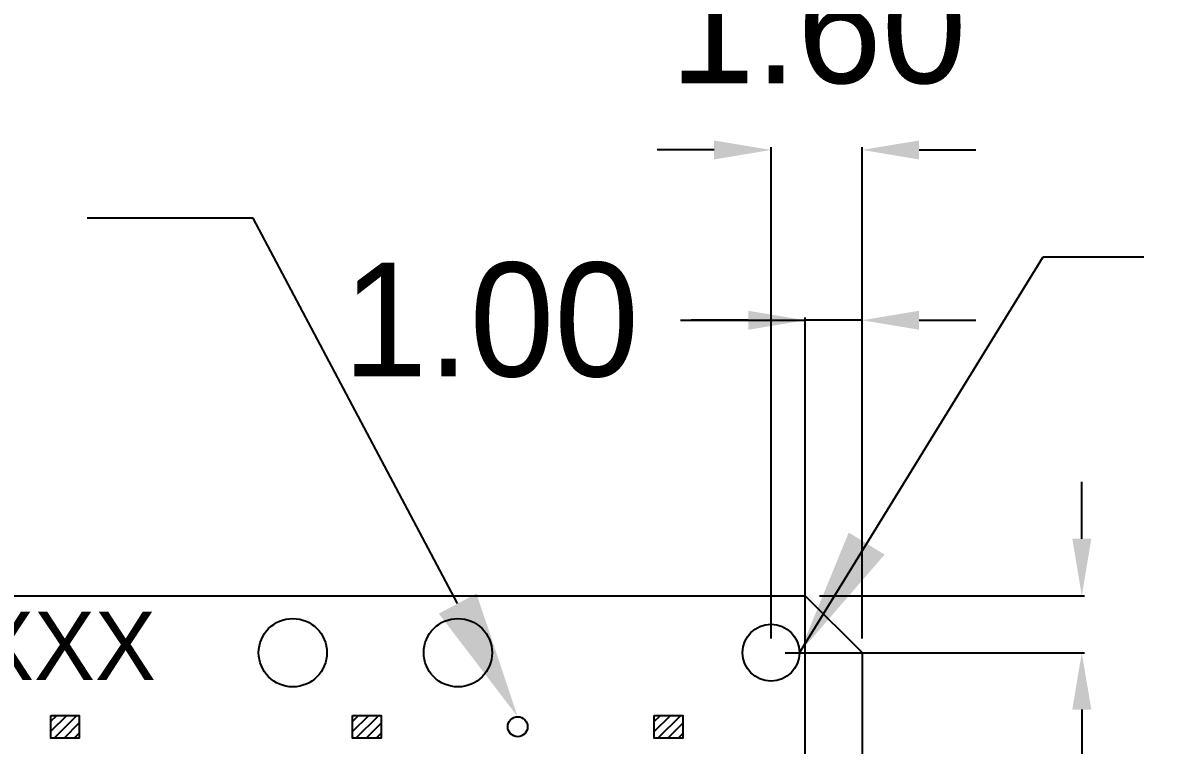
# Model space of a CAD drawing. Extents: x -356 to -83, y -298 to -106.
# Drawn here: x -238.72 to -218.74, y -219.46 to -206.77 of the extents above; entities that cross this region are included whole.
import ezdxf
from ezdxf.enums import TextEntityAlignment as Align

# ---------------------------------------------------------------- set-up
doc = ezdxf.new("R2010")
doc.units = 0
doc.header["$MEASUREMENT"] = 0
doc.layers.get('0').update_dxf_attribs({"linetype": 'CONTINUOUS'})
doc.layers.get('DEFPOINTS').update_dxf_attribs({"linetype": 'CONTINUOUS'})
doc.layers.add('DIM', color=3, linetype='CONTINUOUS')
doc.layers.add('half_bottom', color=4, linetype='CONTINUOUS')
doc.styles.add('ROMANS', font='romans.shx', dxfattribs={"height": 2})
doc.dimstyles.new('FRAME', dxfattribs={"dimscale": 25, "dimtxt": 0.08, "dimasz": 0.09, "dimexe": 0.04, "dimexo": 0.04, "dimgap": 0.04, "dimtad": 0, "dimdec": 3, "dimlfac": 0.1, "dimzin": 0, "dimdsep": 46, "dimtxsty": 'ROMANS', "dimcen": 0.04, "dimadec": 0, "dimazin": 0, "dimtfac": 1, "dimtdec": 3, "dimtofl": 0, "dimtmove": 2, "dimatfit": 3, "dimfxl": 1, "dimtolj": 1, "dimtzin": 0, "dimarcsym": 0})
doc.dimstyles.get("Standard").update_dxf_attribs({"dimtxt": 0.3, "dimasz": 0.2, "dimexe": 0.05, "dimexo": 0.15, "dimgap": 0.05, "dimtad": 0, "dimtoh": 1, "dimdec": 3, "dimdsep": 46, "dimtxsty": 'STANDARD', "dimcen": 0.5, "dimadec": 0, "dimazin": 0, "dimtfac": 1, "dimtdec": 3, "dimtofl": 0, "dimtmove": 0, "dimatfit": 3, "dimfxl": 1, "dimtolj": 1, "dimtzin": 0, "dimarcsym": 0})
pattern_1 = [(45, (-622.31223, 43.88071), (-0.088388348, 0.088388348), [])]

# ---------------------------------------------------------------- blocks, each defined once
blk = doc.blocks.new('*D46')
at = {"layer": 'DEFPOINTS', "color": 0, "linetype": 'Continuous', "transparency": 16777216}
for p in [(-28.199, 193.519), (-27.199, 187.683), (-28.199, 184.782)]:
    blk.add_point(p, dxfattribs=at)
at = {"layer": 'DIM', "color": 0, "linetype": 'Continuous', "lineweight": -2, "transparency": 16777216}
for p, q in [((-30.388, 193.519), (-28.199, 193.519)), ((-29.199, 193.519), (-30.199, 193.519)), ((-28.199, 185.032), (-28.199, 193.569)), ((-27.199, 193.519), (-28.199, 193.519)), ((-27.199, 187.933), (-27.199, 193.569)), ((-26.199, 193.519), (-25.199, 193.519))]:
    blk.add_line(p, q, dxfattribs=at)
at = {"layer": 'DIM', "color": 0, "linetype": 'Continuous', "transparency": 16777216}
for points in [[(-29.199, 193.686), (-29.199, 193.353), (-28.199, 193.519)], [(-26.199, 193.686), (-26.199, 193.353), (-27.199, 193.519)]]:
    blk.add_solid(points, dxfattribs=at)
at = {"layer": 'DIM', "color": 0, "linetype": 'Continuous', "transparency": 16777216, "insert": (-33.721, 193.519), "char_height": 2, "attachment_point": 5}
blk.add_mtext('\\A1;1.00', dxfattribs=at)
blk = doc.blocks.new('*D51')
at = {"layer": 'DEFPOINTS', "color": 0, "linetype": 'Continuous', "transparency": 16777216}
for p in [(-28.198, 188.682), (-28.799, 187.682), (-23.34, 187.682)]:
    blk.add_point(p, dxfattribs=at)
at = {"layer": 'DIM', "color": 0, "linetype": 'Continuous', "lineweight": -2, "transparency": 16777216}
for p, q in [((-23.34, 189.682), (-23.34, 190.682)), ((-27.948, 188.682), (-23.29, 188.682)), ((-28.549, 187.682), (-23.29, 187.682)), ((-23.34, 186.682), (-23.34, 185.682)), ((-22.34, 185.682), (-23.34, 185.682))]:
    blk.add_line(p, q, dxfattribs=at)
at = {"layer": 'DIM', "color": 0, "linetype": 'Continuous', "transparency": 16777216}
for points in [[(-23.507, 189.682), (-23.173, 189.682), (-23.34, 188.682)], [(-23.507, 186.682), (-23.173, 186.682), (-23.34, 187.682)]]:
    blk.add_solid(points, dxfattribs=at)
at = {"layer": 'DIM', "color": 0, "linetype": 'Continuous', "transparency": 16777216, "insert": (-19.007, 185.682), "char_height": 2, "attachment_point": 5}
blk.add_mtext('\\A1;1.00', dxfattribs=at)
blk = doc.blocks.new('*D52')
at = {"layer": 'DEFPOINTS', "color": 0, "linetype": 'Continuous', "transparency": 16777216}
for p in [(-28.799, 196.51), (-28.799, 187.682), (-27.199, 187.683)]:
    blk.add_point(p, dxfattribs=at)
at = {"layer": 'DIM', "color": 0, "linetype": 'Continuous', "lineweight": -2, "transparency": 16777216}
for p, q in [((-29.799, 196.51), (-30.799, 196.51)), ((-28.799, 187.932), (-28.799, 196.56)), ((-27.199, 187.933), (-27.199, 196.56)), ((-26.199, 196.51), (-25.199, 196.51))]:
    blk.add_line(p, q, dxfattribs=at)
at = {"layer": 'DIM', "color": 0, "linetype": 'Continuous', "transparency": 16777216}
for points in [[(-29.799, 196.676), (-29.799, 196.343), (-28.799, 196.51)], [(-26.199, 196.676), (-26.199, 196.343), (-27.199, 196.51)]]:
    blk.add_solid(points, dxfattribs=at)
at = {"layer": 'DIM', "color": 0, "linetype": 'Continuous', "transparency": 16777216, "insert": (-27.968, 198.668), "char_height": 2, "attachment_point": 5}
blk.add_mtext('\\A1;1.60', dxfattribs=at)

msp = doc.modelspace()

# ---------------------------------------------------------------- hatches: boundary and pattern name
at = {"layer": 'half_bottom'}
h = msp.add_hatch(dxfattribs=at)
h.set_pattern_fill('ANSI31', color=256, style=0)
h.set_pattern_definition(pattern_1)
h.paths.add_polyline_path([(-238.22544, -218.93225), (-238.22544, -219.33225), (-237.72544, -219.33225), (-237.72544, -218.93225)])
h = msp.add_hatch(dxfattribs=at)
h.set_pattern_fill('ANSI31', color=256, style=0)
h.set_pattern_definition(pattern_1)
h.paths.add_polyline_path([(-232.92544, -219.33225), (-232.42544, -219.33225), (-232.42544, -218.93225), (-232.92544, -218.93225)])
h = msp.add_hatch(dxfattribs=at)
h.set_pattern_fill('ANSI31', color=256, style=0)
h.set_pattern_definition(pattern_1)
h.paths.add_polyline_path([(-227.62544, -219.33225), (-227.12544, -219.33225), (-227.12544, -218.93225), (-227.62544, -218.93225)])

# ---------------------------------------------------------------- linework, layer by layer
for p, q in [((-273.57544, -216.83225), (-224.97419, -216.83225)), ((-224.97419, -216.83225), (-223.97544, -217.831)), ((-223.97544, -217.831), (-223.97544, -223.58225))]:
    msp.add_line(p, q)
for centre, radius in [((-233.97544, -217.83225), 0.6), ((-231.07544, -217.83225), 0.6), ((-225.57544, -217.83225), 0.5), ((-230.02544, -219.13225), 0.175)]:
    msp.add_circle(centre, radius)
at = {"layer": 'DIM'}
for p, q in [((-234.67325, -210.20222), (-237.58569, -210.20222)), ((-231.08046, -216.96993), (-234.67325, -210.20222))]:
    msp.add_line(p, q, dxfattribs=at)
msp.add_solid([(-231.41168, -217.14576), (-230.74924, -216.79409), (-230.02544, -218.95725)], dxfattribs=at)
at = {"layer": 'half_bottom'}
for points in [[(-238.22544, -218.93225), (-237.72544, -218.93225), (-237.72544, -219.33225), (-238.22544, -219.33225)], [(-232.92544, -218.93225), (-232.42544, -218.93225), (-232.42544, -219.33225), (-232.92544, -219.33225)], [(-227.62544, -218.93225), (-227.12544, -218.93225), (-227.12544, -219.33225), (-227.62544, -219.33225)]]:
    msp.add_lwpolyline(points, close=True, dxfattribs=at)

# ---------------------------------------------------------------- texts
at = {"linetype": 'Continuous'}
msp.add_text('XXXX', height=1.2, dxfattribs=at).set_placement((-238.52163, -218.31289), align=Align.CENTER)

# ---------------------------------------------------------------- dimensions: what is measured, and where the dimension line sits
at = {"layer": 'DIM', "linetype": 'Continuous'}
dim = msp.add_linear_dim(base=(-225.57544, -209.00482), p1=(-223.97544, -217.831), p2=(-225.57544, -217.83225), text='<>0', dimstyle='STANDARD', override={"dimtxt": 2, "dimasz": 1, "dimexo": 0.25, "dimgap": 1, "dimdec": 4, "dimtmove": 2}, dxfattribs=at)
dim.commit()
dim.dimension.update_dxf_attribs({"geometry": '*D52', "text_midpoint": (-224.74421, -206.84658), "dimtype": 128, "insert": (-196.77653, -405.51438)})
for base, p1, p2, angle, override, picture, middle in [((-224.97544, -211.99521), (-223.97544, -217.831), (-224.97544, -220.73225), 180, {"dimtxt": 2, "dimasz": 1, "dimexo": 0.25, "dimgap": 1, "dimdec": 2, "dimtmove": 1}, '*D46', (-230.49782, -213.01851)), ((-220.11662, -217.83225), (-224.97419, -216.83225), (-225.57544, -217.83225), 90, {"dimtxt": 2, "dimasz": 1, "dimexo": 0.25, "dimgap": 1, "dimdec": 4, "dimtmove": 1}, '*D51', (-218.6985, -218.93132))]:
    dim = msp.add_linear_dim(base=base, p1=p1, p2=p2, angle=angle, text='<>.00', dimstyle='STANDARD', override=override, dxfattribs=at)
    dim.commit()
    dim.dimension.update_dxf_attribs({"geometry": picture, "text_midpoint": middle, "dimtype": 128, "insert": (-196.77653, -405.51438)})

# ---------------------------------------------------------------- leaders
msp.add_leader([(-225.07544, -217.83225), (-220.79733, -210.88259), (-219.02708, -210.88247)], dimstyle='FRAME', override={"dimgap": 0.04, "dimtad": 0}, dxfattribs=at)

doc.saveas('drawing.dxf')
